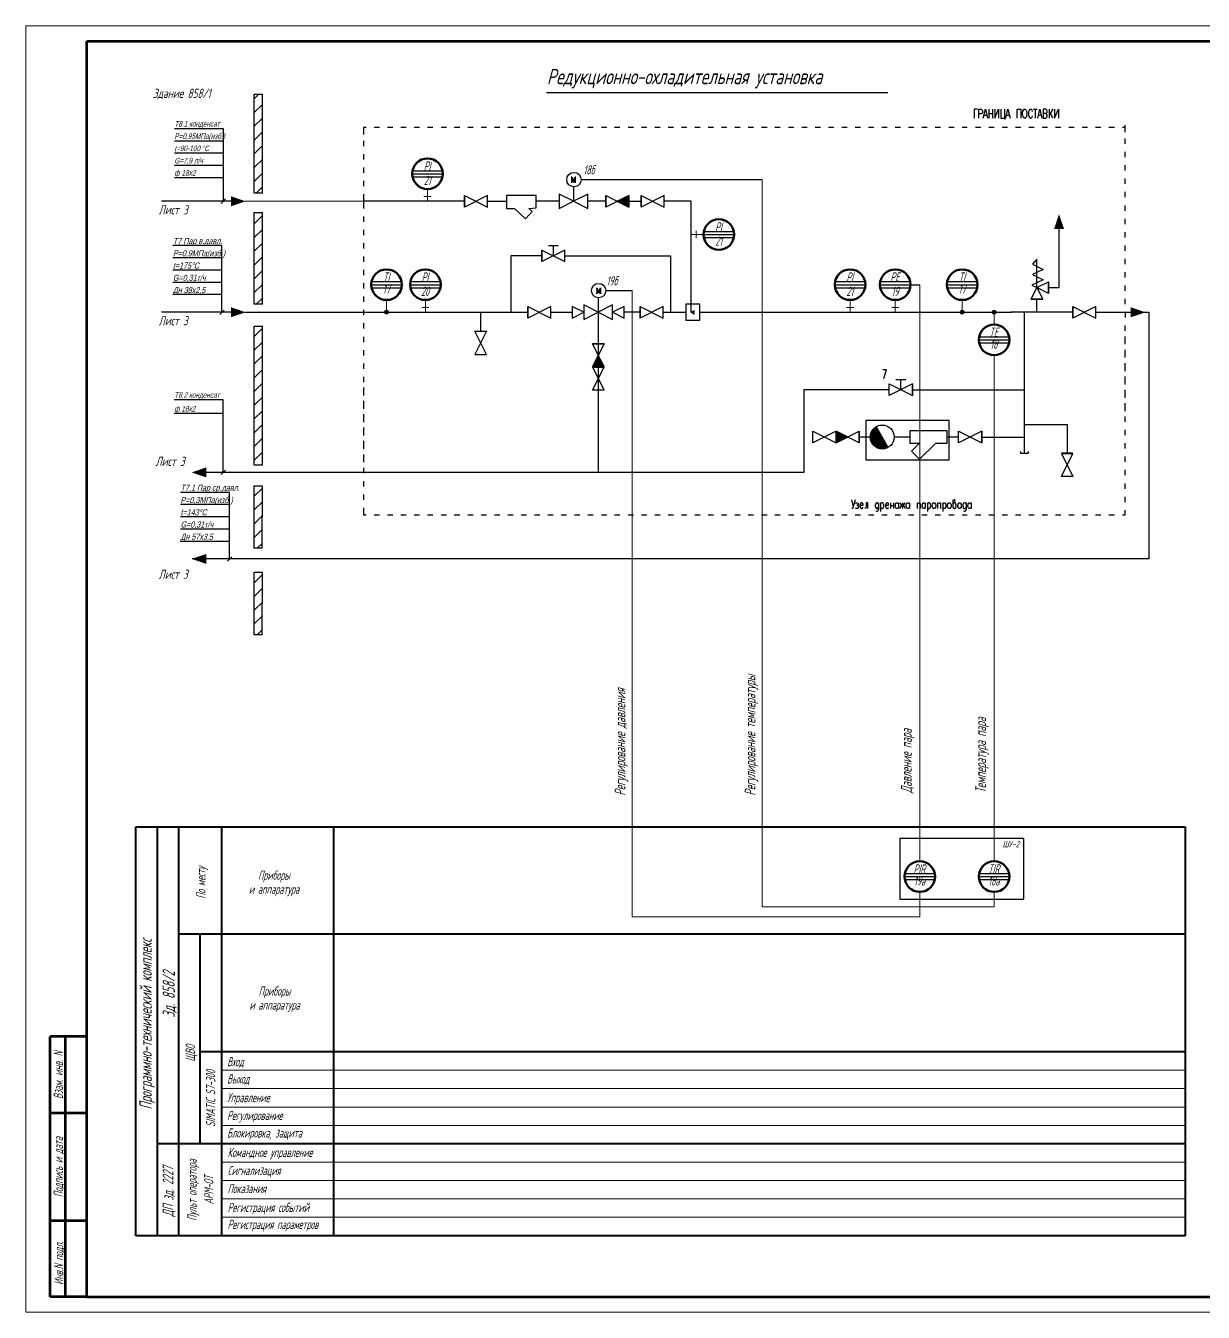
# Model space of a CAD drawing. Header units: millimetres. Extents: x -680 to 9204, y -4430 to 7779.
# Drawn here: x 4040.6 to 4425.1, y 3534.4 to 3954.4 of the extents above; entities that cross this region are included whole.
import ezdxf
from ezdxf.enums import TextEntityAlignment as Align

# ---------------------------------------------------------------- set-up
doc = ezdxf.new("R2010")
doc.units = ezdxf.units.MM
doc.layers.get('Defpoints').update_dxf_attribs({"color": 33})
for name, color, linetype, lineweight in [('Выноска', 137, 'Continuous', 20), ('Датчики', 31, 'Continuous', 50), ('Связи', 95, 'Continuous', 25), ('Текст_КИП', 2, 'Continuous', 25), ('Толст.рамка', 7, 'Continuous', 60), ('Тонк.рамка', 10, 'Continuous', 20), ('Щиты_пульты', 5, 'Continuous', 40)]:
    doc.layers.add(name, color=color, linetype=linetype, lineweight=lineweight)
for name, color, linetype in [('Надписи', 140, 'Continuous'), ('Текст.', 51, 'Continuous'), ('ТХ_Засечки', 1, 'Continuous'), ('ТХ_Текст', 30, 'Continuous')]:
    doc.layers.add(name, color=color, linetype=linetype)
doc.styles.add('CX', font='cx.shx', dxfattribs={"width": 0.7, "oblique": 15})
doc.styles.add('Simplex', font='simplex.shx', dxfattribs={"width": 0.7, "oblique": 15})

# ---------------------------------------------------------------- blocks, each defined once
blk = doc.blocks.new('A$C428F2FC1')
at = {"layer": 'Defpoints', "ltscale": 0.2}
for p, q in [((-5, -4), (5, -4)), ((-5, -5), (5, -5)), ((-5, -6), (5, -6))]:
    blk.add_line(p, q, dxfattribs=at)
at = {"layer": 'Датчики', "color": 4}
blk.add_circle((0, -5), 5, dxfattribs=at)

msp = doc.modelspace()

# ---------------------------------------------------------------- hatches: boundary and pattern name
at = {"layer": 'Связи'}
h = msp.add_hatch(color=256, dxfattribs=at)
edge = h.paths.add_edge_path()
edge.add_arc((4158.47, 3860.845), 0.606, 0, 360)
h = msp.add_hatch(color=256, dxfattribs=at)
edge = h.paths.add_edge_path()
edge.add_arc((4346.43, 3860.845), 0.606, 0, 360)
h = msp.add_hatch(color=256, dxfattribs=at)
edge = h.paths.add_edge_path()
edge.add_arc((4356.825, 3860.845), 0.606, 0, 360)
at = {"layer": 'ТХ_Текст'}
h = msp.add_hatch(dxfattribs=at)
h.set_pattern_fill('ANSI31', color=256)
h.set_pattern_definition([(45, (32515.2025, 135271.1574), (-2.24506403, 2.24506403), [])])
h.paths.add_polyline_path([(4117.918, 3899.764), (4117.916, 3917.009), (4117.925, 3932.041), (4115.246, 3932.041), (4115.247, 3917.787), (4115.245, 3899.764)])
h = msp.add_hatch(dxfattribs=at)
h.set_pattern_fill('ANSI31', color=256)
h.set_pattern_definition([(45, (32515.2025, 135234.8563), (-2.24506403, 2.24506403), [])])
h.paths.add_polyline_path([(4117.918, 3863.463), (4117.916, 3880.708), (4117.922, 3893.409), (4115.244, 3893.41), (4115.247, 3881.486), (4115.245, 3863.463)])
h = msp.add_hatch(dxfattribs=at)
h.set_pattern_fill('ANSI31', color=256)
h.set_pattern_definition([(45, (32515.2025, 135180.1088), (-2.24506403, 2.24506403), [])])
h.paths.add_polyline_path([(4117.921, 3810.958), (4117.916, 3825.96), (4117.925, 3856.341), (4115.247, 3856.342), (4115.247, 3826.739), (4115.252, 3810.959)])
h = msp.add_hatch(dxfattribs=at)
h.set_pattern_fill('ANSI31', color=256)
h.set_pattern_definition([(45, (32515.1784, 135127.9445), (-2.24506403, 2.24506403), [])])
h.paths.add_polyline_path([(4117.901, 3783.797), (4117.895, 3783.797), (4117.901, 3804.177), (4115.223, 3804.177), (4115.224, 3783.797), (4115.228, 3783.797)])
h = msp.add_hatch(dxfattribs=at)
h.set_pattern_fill('ANSI31', color=256)
h.set_pattern_definition([(45, (32515.1784, 135099.717), (-2.24506403, 2.24506403), [])])
h.paths.add_polyline_path([(4117.901, 3755.569), (4117.895, 3755.569), (4117.901, 3775.949), (4115.223, 3775.95), (4115.224, 3755.57), (4115.228, 3755.57)])

# ---------------------------------------------------------------- linework, layer by layer
for p, q in [((4221.988, 3904.139), (4281.115, 3904.139)), ((4329.562, 3869.851), (4332.557, 3869.851)), ((4230.05, 3867.915), (4238.672, 3867.915))]:
    msp.add_line(p, q)
at = {"lineweight": 25}
for p, q in [((4107.646, 3897.08), (4084.981, 3897.08)), ((4107.646, 3860.861), (4084.981, 3860.861))]:
    msp.add_line(p, q, dxfattribs=at)
for points in [[(4351.363, 3927.095), (4350.3, 3927.095), (4350.3, 3924.251)], [(4351.8, 3924.251), (4351.8, 3927.095), (4352.581, 3927.095), (4352.863, 3926.97), (4352.925, 3926.814), (4353.019, 3926.564), (4353.019, 3926.158), (4352.925, 3925.876), (4352.863, 3925.751), (4352.581, 3925.626), (4351.8, 3925.626)], [(4353.3, 3924.251), (4353.988, 3927.095), (4354.675, 3924.251)], [(4355.113, 3927.095), (4355.113, 3924.251)], [(4356.363, 3924.251), (4356.363, 3927.095)], [(4357.05, 3927.095), (4357.05, 3924.251), (4358.269, 3927.095), (4358.269, 3924.251)], [(4358.988, 3927.095), (4358.988, 3924.251), (4360.363, 3924.251), (4360.363, 3923.72)], [(4360.206, 3927.095), (4360.206, 3924.251)], [(4360.644, 3924.251), (4361.331, 3927.095), (4362.05, 3924.251)], [(4364.3, 3924.251), (4364.3, 3927.095), (4365.55, 3927.095), (4365.55, 3924.251)], [(4369.644, 3927.095), (4370.863, 3927.095)], [(4370.269, 3927.095), (4370.269, 3924.251)], [(4371.05, 3924.251), (4371.738, 3927.095), (4372.456, 3924.251)], [(4373.675, 3925.751), (4373.925, 3925.876), (4374.019, 3926.001), (4374.113, 3926.283), (4374.113, 3926.564), (4374.019, 3926.814), (4373.925, 3926.97), (4373.675, 3927.095), (4372.894, 3927.095), (4372.894, 3924.251), (4373.675, 3924.251), (4373.925, 3924.408), (4374.019, 3924.533), (4374.113, 3924.814), (4374.113, 3925.22), (4374.019, 3925.47), (4373.925, 3925.626), (4373.675, 3925.751), (4372.894, 3925.751)], [(4376.05, 3927.095), (4374.8, 3925.22)], [(4374.8, 3927.095), (4374.8, 3924.251)], [(4376.55, 3927.095), (4376.55, 3924.251), (4377.8, 3927.095), (4377.8, 3924.251)], [(4353.55, 3925.22), (4354.425, 3925.22)], [(4355.113, 3925.751), (4356.363, 3925.751)], [(4360.894, 3925.22), (4361.769, 3925.22)], [(4371.3, 3925.22), (4372.175, 3925.22)], [(4376.05, 3924.251), (4375.238, 3925.876)], [(4151.801, 3921.189), (4150.895, 3921.189), (4150.895, 3918.876)], [(4150.895, 3921.189), (4150.895, 3919.439)], [(4156.176, 3921.189), (4154.426, 3921.189)], [(4160.52, 3921.189), (4158.77, 3921.189)], [(4164.894, 3921.189), (4163.144, 3921.189)], [(4169.238, 3921.189), (4167.519, 3921.189)], [(4173.613, 3921.189), (4171.863, 3921.189)], [(4177.988, 3921.189), (4176.238, 3921.189)], [(4182.331, 3921.189), (4180.581, 3921.189)], [(4186.706, 3921.189), (4184.956, 3921.189)], [(4191.05, 3921.189), (4189.331, 3921.189)], [(4195.425, 3921.189), (4193.675, 3921.189)], [(4199.8, 3921.189), (4198.05, 3921.189)], [(4204.144, 3921.189), (4202.394, 3921.189)], [(4208.519, 3921.189), (4206.769, 3921.189)], [(4212.863, 3921.189), (4211.113, 3921.189)], [(4217.238, 3921.189), (4215.488, 3921.189)], [(4221.581, 3921.189), (4219.863, 3921.189)], [(4225.956, 3921.189), (4224.206, 3921.189)], [(4230.331, 3921.189), (4228.581, 3921.189)], [(4234.675, 3921.189), (4232.925, 3921.189)], [(4239.05, 3921.189), (4237.3, 3921.189)], [(4243.394, 3921.189), (4241.675, 3921.189)], [(4247.769, 3921.189), (4246.019, 3921.189)], [(4252.144, 3921.189), (4250.394, 3921.189)], [(4256.488, 3921.189), (4254.738, 3921.189)], [(4260.863, 3921.189), (4259.113, 3921.189)], [(4265.206, 3921.189), (4263.456, 3921.189)], [(4269.581, 3921.189), (4267.831, 3921.189)], [(4273.925, 3921.189), (4272.206, 3921.189)], [(4278.3, 3921.189), (4276.55, 3921.189)], [(4282.675, 3921.189), (4280.925, 3921.189)], [(4287.019, 3921.189), (4285.269, 3921.189)], [(4291.394, 3921.189), (4289.644, 3921.189)], [(4295.738, 3921.189), (4294.019, 3921.189)], [(4300.113, 3921.189), (4298.363, 3921.189)], [(4304.488, 3921.189), (4302.738, 3921.189)], [(4308.831, 3921.189), (4307.081, 3921.189)], [(4313.206, 3921.189), (4311.456, 3921.189)], [(4317.55, 3921.189), (4315.831, 3921.189)], [(4321.925, 3921.189), (4320.175, 3921.189)], [(4326.3, 3921.189), (4324.55, 3921.189)], [(4330.644, 3921.189), (4328.894, 3921.189)], [(4335.019, 3921.189), (4333.269, 3921.189)], [(4339.363, 3921.189), (4337.613, 3921.189)], [(4343.738, 3921.189), (4341.988, 3921.189)], [(4348.081, 3921.189), (4346.363, 3921.189)], [(4352.456, 3921.189), (4350.706, 3921.189)], [(4356.831, 3921.189), (4355.081, 3921.189)], [(4361.175, 3921.189), (4359.425, 3921.189)], [(4365.55, 3921.189), (4363.8, 3921.189)], [(4369.894, 3921.189), (4368.175, 3921.189)], [(4374.269, 3921.189), (4372.519, 3921.189)], [(4378.644, 3921.189), (4376.894, 3921.189)], [(4382.988, 3921.189), (4381.238, 3921.189)], [(4387.363, 3921.189), (4385.613, 3921.189)], [(4391.706, 3921.189), (4389.956, 3921.189)], [(4396.081, 3921.189), (4394.331, 3921.189)], [(4399.613, 3919.626), (4399.613, 3921.189), (4398.706, 3921.189)], [(4399.613, 3920.189), (4399.613, 3921.939)], [(4150.895, 3916.845), (4150.895, 3915.095)], [(4399.613, 3915.814), (4399.613, 3917.564)], [(4150.895, 3912.47), (4150.895, 3910.72)], [(4399.613, 3911.47), (4399.613, 3913.189)], [(4150.895, 3908.095), (4150.895, 3906.376)], [(4399.613, 3907.095), (4399.613, 3908.845)], [(4150.895, 3903.751), (4150.895, 3902.001)], [(4219.175, 3903.345), (4218.706, 3903.345), (4218.956, 3903.345), (4218.956, 3904.908), (4218.706, 3904.908), (4219.019, 3904.908), (4219.456, 3903.564)], [(4218.956, 3904.908), (4219.456, 3903.345), (4219.988, 3904.908), (4220.3, 3904.908), (4220.05, 3904.908), (4220.05, 3903.345), (4220.3, 3903.345), (4219.769, 3903.345), (4219.988, 3903.345), (4219.988, 3904.908)], [(4399.613, 3902.72), (4399.613, 3904.47)], [(4150.895, 3899.376), (4150.895, 3897.064)], [(4183.894, 3898.97), (4183.894, 3895.189), (4183.894, 3898.97), (4183.894, 3895.189), (4183.894, 3898.97), (4191.425, 3895.189), (4191.425, 3898.97), (4183.894, 3895.189)], [(4219.488, 3901.783), (4219.488, 3897.064), (4224.206, 3894.72), (4224.206, 3899.439), (4219.488, 3897.064)], [(4230.05, 3898.97), (4230.05, 3895.189), (4230.05, 3898.97), (4230.05, 3895.189), (4230.05, 3898.97), (4237.581, 3895.189), (4237.581, 3898.97), (4230.05, 3895.189)], [(4241.55, 3898.97), (4241.55, 3895.189), (4241.55, 3898.97), (4241.55, 3895.189), (4241.55, 3898.97), (4249.113, 3895.189), (4249.113, 3898.97), (4241.55, 3895.189)], [(4399.613, 3898.376), (4399.613, 3900.126)], [(4183.894, 3897.064), (4150.895, 3897.064), (4150.895, 3894.751)], [(4191.425, 3897.064), (4197.613, 3897.064)], [(4214.769, 3897.064), (4207.331, 3897.064)], [(4230.05, 3897.064), (4224.206, 3897.064)], [(4237.581, 3897.064), (4241.55, 3897.064)], [(4258.988, 3860.251), (4257.956, 3860.845), (4257.956, 3897.064), (4249.113, 3897.064)], [(4399.613, 3894.001), (4399.613, 3895.751)], [(4150.895, 3892.126), (4150.895, 3890.376)], [(4399.613, 3889.658), (4399.613, 3891.376)], [(4150.895, 3887.783), (4150.895, 3886.033)], [(4374.581, 3868.876), (4378.019, 3868.876), (4378.019, 3888.064)], [(4399.613, 3885.283), (4399.613, 3887.033)], [(4150.895, 3883.408), (4150.895, 3881.658)], [(4209.175, 3881.158), (4209.175, 3877.408), (4209.175, 3881.158), (4209.175, 3877.408), (4209.175, 3881.158), (4216.706, 3877.408), (4216.706, 3881.158), (4209.175, 3877.408)], [(4211.331, 3882.626), (4214.519, 3882.626)], [(4212.925, 3879.283), (4212.925, 3882.626)], [(4399.613, 3880.908), (4399.613, 3882.658)], [(4150.895, 3879.033), (4150.895, 3877.314)], [(4209.175, 3879.283), (4199.081, 3879.283), (4199.081, 3860.845)], [(4216.706, 3879.283), (4251.206, 3879.283), (4251.206, 3860.845)], [(4399.613, 3876.564), (4399.613, 3878.314)], [(4150.895, 3874.689), (4150.895, 3872.939)], [(4399.613, 3872.189), (4399.613, 3873.939)], [(4150.895, 3870.314), (4150.895, 3868.564)], [(4226.925, 3868.689), (4227.206, 3868.689), (4227.675, 3867.345)], [(4228.175, 3867.126), (4228.175, 3868.689), (4227.675, 3867.126), (4227.144, 3868.689), (4227.144, 3867.126)], [(4228.175, 3868.689), (4228.488, 3868.689)], [(4228.269, 3868.689), (4228.269, 3867.126)], [(4368.925, 3865.095), (4372.706, 3865.095), (4368.925, 3865.095), (4372.706, 3865.095), (4368.925, 3865.095), (4370.8, 3868.876), (4372.706, 3865.095)], [(4374.581, 3867.001), (4374.581, 3870.751), (4374.581, 3867.001), (4374.581, 3870.751), (4374.581, 3867.001), (4370.8, 3868.876), (4374.581, 3870.751)], [(4399.613, 3867.845), (4399.613, 3869.595)], [(4150.895, 3865.97), (4150.895, 3864.22)], [(4226.925, 3867.126), (4227.363, 3867.126)], [(4227.581, 3865.564), (4227.581, 3860.845), (4232.269, 3858.501), (4232.269, 3863.22), (4227.581, 3860.845), (4227.581, 3850.564)], [(4227.956, 3867.126), (4228.488, 3867.126)], [(4370.8, 3860.845), (4370.8, 3865.095)], [(4399.613, 3863.47), (4399.613, 3865.22)], [(4150.895, 3861.595), (4150.895, 3859.845)], [(4150.895, 3860.845), (4204.55, 3860.845)], [(4189.175, 3860.845), (4189.175, 3854.626)], [(4204.55, 3862.751), (4204.55, 3858.97), (4204.55, 3862.751), (4204.55, 3858.97), (4204.55, 3862.751), (4212.081, 3858.97), (4212.081, 3862.751), (4204.55, 3858.97)], [(4212.081, 3860.845), (4219.081, 3860.845)], [(4241.269, 3860.845), (4235.988, 3860.845)], [(4241.269, 3862.751), (4241.269, 3858.97), (4241.269, 3862.751), (4241.269, 3858.97), (4241.269, 3862.751), (4248.8, 3858.97), (4248.8, 3862.751), (4241.269, 3858.97)], [(4248.8, 3860.845), (4256.206, 3860.845)], [(4258.988, 3860.845), (4257.956, 3860.845), (4258.988, 3861.47)], [(4382.519, 3860.845), (4362.3, 3860.845)], [(4382.519, 3862.751), (4382.519, 3858.97), (4382.519, 3862.751), (4382.519, 3858.97), (4382.519, 3862.751), (4390.05, 3858.97), (4390.05, 3862.751), (4382.519, 3858.97)], [(4390.05, 3860.845), (4399.613, 3860.845), (4399.613, 3859.126)], [(4150.895, 3857.251), (4150.895, 3855.501)], [(4399.613, 3854.751), (4399.613, 3856.501)], [(4150.895, 3852.876), (4150.895, 3851.126)], [(4399.613, 3851.236), (4399.613, 3852.986)], [(4399.613, 3850.376), (4399.613, 3852.126)], [(4150.895, 3848.501), (4150.895, 3846.783)], [(4229.456, 3850.564), (4225.675, 3850.564), (4229.456, 3850.564), (4225.675, 3850.564), (4229.456, 3850.564), (4225.675, 3843.001), (4229.456, 3843.001), (4225.675, 3850.564)], [(4399.613, 3846.861), (4399.613, 3848.611)], [(4399.613, 3846.033), (4399.613, 3847.783)], [(4150.895, 3844.158), (4150.895, 3842.408)], [(4399.613, 3842.517), (4399.613, 3844.267)], [(4399.613, 3841.658), (4399.613, 3843.408)], [(4150.895, 3839.783), (4150.895, 3838.033)], [(4225.675, 3842.97), (4229.456, 3842.97), (4225.675, 3842.97), (4229.456, 3842.97), (4225.675, 3842.97), (4229.456, 3835.439), (4225.675, 3835.439), (4229.456, 3842.97)], [(4320.8, 3839.188), (4321.675, 3842.001), (4320.456, 3842.001)], [(4324.769, 3838.938), (4327.956, 3838.938)], [(4326.363, 3835.563), (4326.363, 3838.938)], [(4399.613, 3838.142), (4399.613, 3839.892)], [(4399.613, 3837.314), (4399.613, 3839.033)], [(4150.895, 3836.267), (4150.895, 3834.517)], [(4150.895, 3835.439), (4150.895, 3833.689)], [(4330.144, 3837.47), (4330.144, 3833.688), (4330.144, 3837.47), (4330.144, 3833.688), (4330.144, 3837.47), (4322.613, 3833.688), (4322.613, 3837.47), (4330.144, 3833.688)], [(4399.613, 3833.798), (4399.613, 3835.517)], [(4399.613, 3832.939), (4399.613, 3834.689)], [(4150.895, 3831.923), (4150.895, 3830.173)], [(4150.895, 3831.064), (4150.895, 3829.314)], [(4399.613, 3829.423), (4399.613, 3831.173)], [(4150.895, 3827.548), (4150.895, 3825.798)], [(4150.895, 3826.689), (4150.895, 3824.97)], [(4399.613, 3828.564), (4399.613, 3830.314)], [(4399.613, 3825.048), (4399.613, 3826.798)], [(4150.895, 3823.173), (4150.895, 3821.454)], [(4150.895, 3822.345), (4150.895, 3820.595)], [(4305.206, 3822.001), (4305.206, 3818.22), (4305.206, 3822.001), (4305.206, 3818.22), (4305.206, 3822.001), (4297.675, 3818.22), (4297.675, 3822.001), (4305.206, 3818.22)], [(4312.769, 3818.22), (4312.769, 3822.001), (4312.769, 3818.22), (4312.769, 3822.001), (4312.769, 3818.22), (4305.238, 3822.001), (4305.238, 3818.22), (4312.769, 3822.001)], [(4322.238, 3816.688), (4318.331, 3823.501)], [(4341.425, 3822.001), (4341.425, 3818.22)], [(4352.8, 3822.001), (4352.8, 3818.22), (4352.8, 3822.001), (4352.8, 3818.22), (4352.8, 3822.001), (4345.238, 3818.22), (4345.238, 3822.001), (4352.8, 3818.22)], [(4366.769, 3824.157), (4380.706, 3824.157), (4380.706, 3814.782)], [(4399.613, 3820.704), (4399.613, 3822.454)], [(4150.895, 3818.829), (4150.895, 3817.079)], [(4150.895, 3817.97), (4150.895, 3816.22)], [(4316.363, 3820.095), (4312.769, 3820.095)], [(4329.425, 3820.095), (4324.206, 3820.095)], [(4345.238, 3820.095), (4341.425, 3820.095)], [(4352.8, 3820.095), (4366.769, 3820.095)], [(4399.613, 3816.329), (4399.613, 3818.079)], [(4150.895, 3814.454), (4150.895, 3812.704)], [(4150.895, 3813.626), (4150.895, 3811.876)], [(4367.956, 3815.376), (4367.956, 3814.751), (4365.581, 3814.751), (4365.581, 3815.376)], [(4378.831, 3814.782), (4382.581, 3814.782), (4378.831, 3814.782), (4382.581, 3814.782), (4378.831, 3814.782), (4382.581, 3807.22), (4378.831, 3807.22), (4382.581, 3814.782)], [(4399.613, 3811.986), (4399.613, 3813.704)], [(4150.895, 3810.111), (4150.895, 3808.361)], [(4150.895, 3805.736), (4150.895, 3803.986)], [(4399.613, 3807.611), (4399.613, 3809.361)], [(4150.895, 3801.361), (4150.895, 3799.642)], [(4399.613, 3803.236), (4399.613, 3804.986)], [(4150.895, 3797.017), (4150.895, 3794.704), (4151.801, 3794.704)], [(4310.238, 3799.595), (4310.831, 3797.313)], [(4311.456, 3799.595), (4310.831, 3797.313), (4310.738, 3797.032), (4310.675, 3796.907), (4310.488, 3796.782), (4310.394, 3796.782)], [(4311.613, 3798.532), (4311.894, 3798.657), (4312.144, 3798.657), (4312.425, 3798.532), (4312.488, 3798.251), (4312.425, 3798.001), (4312.238, 3797.845), (4311.988, 3797.845)], [(4312.238, 3797.845), (4312.425, 3797.72), (4312.488, 3797.595), (4312.581, 3797.313), (4312.488, 3797.032), (4312.425, 3796.907), (4312.238, 3796.782), (4311.894, 3796.782), (4311.613, 3796.907)], [(4313.019, 3797.845), (4314.081, 3797.845), (4314.081, 3798.126), (4313.988, 3798.376), (4313.894, 3798.532), (4313.738, 3798.657), (4313.456, 3798.657), (4313.3, 3798.532), (4313.113, 3798.251), (4313.019, 3797.845), (4313.019, 3797.595), (4313.113, 3797.188), (4313.3, 3796.907), (4313.456, 3796.782), (4313.738, 3796.782), (4313.894, 3796.907), (4314.081, 3797.188)], [(4315.55, 3796.782), (4315.55, 3798.657), (4315.05, 3798.657), (4315.05, 3797.313), (4314.956, 3796.907), (4314.769, 3796.782), (4314.613, 3796.782)], [(4319.05, 3798.251), (4318.956, 3798.376), (4318.894, 3798.532), (4318.706, 3798.657), (4318.456, 3798.657), (4318.269, 3798.532), (4318.081, 3798.251), (4318.019, 3797.845), (4318.019, 3797.595), (4318.081, 3797.188), (4318.269, 3796.907), (4318.456, 3796.782), (4318.706, 3796.782), (4318.894, 3796.907), (4319.05, 3797.188)], [(4319.05, 3798.657), (4319.05, 3796.501), (4318.956, 3796.095), (4318.894, 3795.97), (4318.706, 3795.845), (4318.456, 3795.845), (4318.269, 3795.97)], [(4319.769, 3798.657), (4319.769, 3795.845)], [(4321.331, 3797.845), (4322.394, 3797.845), (4322.394, 3798.126), (4322.3, 3798.376), (4322.206, 3798.532), (4322.019, 3798.657), (4321.769, 3798.657), (4321.581, 3798.532), (4321.425, 3798.251), (4321.331, 3797.845), (4321.331, 3797.595), (4321.425, 3797.188), (4321.581, 3796.907), (4321.769, 3796.782), (4322.019, 3796.782), (4322.206, 3796.907), (4322.394, 3797.188)], [(4322.988, 3798.657), (4322.988, 3796.782)], [(4322.988, 3797.72), (4323.956, 3797.72)], [(4323.956, 3798.657), (4323.956, 3796.782)], [(4325.613, 3797.188), (4325.456, 3796.907), (4325.269, 3796.782), (4325.019, 3796.782), (4324.831, 3796.907), (4324.738, 3797.032), (4324.644, 3797.188), (4324.581, 3797.595), (4324.581, 3797.845), (4324.644, 3798.251), (4324.831, 3798.532), (4325.019, 3798.657), (4325.269, 3798.657), (4325.456, 3798.532), (4325.613, 3798.251)], [(4325.613, 3798.657), (4325.613, 3796.782)], [(4326.05, 3796.782), (4326.675, 3797.845)], [(4327.706, 3798.657), (4326.925, 3797.438), (4326.144, 3798.657)], [(4326.925, 3798.657), (4326.925, 3796.782)], [(4327.206, 3797.845), (4327.8, 3796.782)], [(4329.206, 3797.188), (4329.019, 3796.907), (4328.863, 3796.782), (4328.581, 3796.782), (4328.425, 3796.907), (4328.331, 3797.032), (4328.238, 3797.188), (4328.144, 3797.595), (4328.144, 3797.845), (4328.238, 3798.251), (4328.425, 3798.532), (4328.581, 3798.657), (4328.863, 3798.657), (4329.019, 3798.532), (4329.206, 3798.251)], [(4329.206, 3798.657), (4329.206, 3796.782)], [(4331.738, 3798.657), (4331.738, 3796.782)], [(4331.738, 3798.126), (4332.019, 3798.532), (4332.175, 3798.657), (4332.456, 3798.657), (4332.613, 3798.532), (4332.706, 3798.251), (4332.706, 3796.782)], [(4334.363, 3797.188), (4334.206, 3796.907), (4334.019, 3796.782), (4333.769, 3796.782), (4333.581, 3796.907), (4333.488, 3797.032), (4333.394, 3797.188), (4333.331, 3797.595), (4333.331, 3797.845), (4333.394, 3798.251), (4333.581, 3798.532), (4333.769, 3798.657), (4334.019, 3798.657), (4334.206, 3798.532), (4334.363, 3798.251)], [(4334.363, 3798.657), (4334.363, 3796.782)], [(4335.081, 3798.657), (4335.081, 3795.845)], [(4338.394, 3798.657), (4338.394, 3796.782)], [(4338.394, 3798.126), (4338.644, 3798.532), (4338.831, 3798.657), (4339.081, 3798.657), (4339.269, 3798.532), (4339.363, 3798.251), (4339.363, 3796.782)], [(4340.05, 3798.657), (4340.05, 3795.845)], [(4340.05, 3798.251), (4340.238, 3798.532), (4340.394, 3798.657), (4340.675, 3798.657), (4340.831, 3798.532), (4341.019, 3798.251), (4341.113, 3797.845), (4341.113, 3797.595), (4341.019, 3797.188), (4340.831, 3796.907), (4340.675, 3796.782), (4340.394, 3796.782), (4340.238, 3796.907), (4340.05, 3797.188)], [(4343.394, 3798.251), (4343.55, 3798.532), (4343.738, 3798.657), (4343.988, 3798.938), (4344.081, 3799.188), (4343.988, 3799.47), (4343.894, 3799.595), (4343.644, 3799.595), (4343.456, 3799.47), (4343.394, 3799.345), (4343.394, 3797.313), (4343.456, 3797.032), (4343.55, 3796.907), (4343.738, 3796.782), (4343.988, 3796.782), (4344.175, 3796.907), (4344.331, 3797.188), (4344.425, 3797.595), (4344.425, 3797.845), (4344.331, 3798.251), (4344.175, 3798.532), (4343.988, 3798.657), (4343.738, 3798.657)], [(4347.675, 3798.657), (4347.675, 3796.501), (4347.581, 3796.095), (4347.488, 3795.97), (4347.331, 3795.845), (4347.05, 3795.845), (4346.894, 3795.97)], [(4349.331, 3797.188), (4349.144, 3796.907), (4348.988, 3796.782), (4348.706, 3796.782), (4348.55, 3796.907), (4348.456, 3797.032), (4348.363, 3797.188), (4348.269, 3797.595), (4348.269, 3797.845), (4348.363, 3798.251), (4348.55, 3798.532), (4348.706, 3798.657), (4348.988, 3798.657), (4349.144, 3798.532), (4349.331, 3798.251)], [(4349.331, 3798.657), (4349.331, 3796.782)], [(4399.613, 3798.892), (4399.613, 3800.642)], [(4154.426, 3794.704), (4156.176, 3794.704)], [(4158.77, 3794.704), (4160.52, 3794.704)], [(4163.144, 3794.704), (4164.894, 3794.704)], [(4167.519, 3794.704), (4169.238, 3794.704)], [(4171.863, 3794.704), (4173.613, 3794.704)], [(4176.238, 3794.704), (4177.988, 3794.704)], [(4180.581, 3794.704), (4182.331, 3794.704)], [(4184.956, 3794.704), (4186.706, 3794.704)], [(4189.331, 3794.704), (4191.05, 3794.704)], [(4193.675, 3794.704), (4195.425, 3794.704)], [(4198.05, 3794.704), (4199.8, 3794.704)], [(4202.394, 3794.704), (4204.144, 3794.704)], [(4206.769, 3794.704), (4208.519, 3794.704)], [(4211.113, 3794.704), (4212.863, 3794.704)], [(4215.488, 3794.704), (4217.238, 3794.704)], [(4219.863, 3794.704), (4221.581, 3794.704)], [(4224.206, 3794.704), (4225.956, 3794.704)], [(4228.581, 3794.704), (4230.331, 3794.704)], [(4232.925, 3794.704), (4234.675, 3794.704)], [(4237.3, 3794.704), (4239.05, 3794.704)], [(4241.675, 3794.704), (4243.394, 3794.704)], [(4246.019, 3794.704), (4247.769, 3794.704)], [(4250.394, 3794.704), (4252.144, 3794.704)], [(4254.738, 3794.704), (4256.488, 3794.704)], [(4259.113, 3794.704), (4260.863, 3794.704)], [(4263.456, 3794.704), (4265.206, 3794.704)], [(4267.831, 3794.704), (4269.581, 3794.704)], [(4272.206, 3794.704), (4273.925, 3794.704)], [(4276.55, 3794.704), (4278.3, 3794.704)], [(4280.925, 3794.704), (4282.675, 3794.704)], [(4285.269, 3794.704), (4287.019, 3794.704)], [(4289.644, 3794.704), (4291.394, 3794.704)], [(4294.019, 3794.704), (4295.738, 3794.704)], [(4298.363, 3794.704), (4300.113, 3794.704)], [(4302.738, 3794.704), (4304.488, 3794.704)], [(4307.081, 3794.704), (4308.831, 3794.704)], [(4311.456, 3794.704), (4313.206, 3794.704)], [(4315.831, 3794.704), (4317.55, 3794.704)], [(4320.175, 3794.704), (4321.925, 3794.704)], [(4324.55, 3794.704), (4326.3, 3794.704)], [(4328.894, 3794.704), (4330.644, 3794.704)], [(4333.269, 3794.704), (4335.019, 3794.704)], [(4337.613, 3794.704), (4339.363, 3794.704)], [(4341.988, 3794.704), (4343.738, 3794.704)], [(4346.363, 3794.704), (4348.081, 3794.704)], [(4350.706, 3794.704), (4352.456, 3794.704)], [(4355.081, 3794.704), (4356.831, 3794.704)], [(4359.425, 3794.704), (4361.175, 3794.704)], [(4363.8, 3794.704), (4365.55, 3794.704)], [(4368.175, 3794.704), (4369.894, 3794.704)], [(4372.519, 3794.704), (4374.269, 3794.704)], [(4376.894, 3794.704), (4378.644, 3794.704)], [(4381.238, 3794.704), (4382.988, 3794.704)], [(4385.613, 3794.704), (4387.363, 3794.704)], [(4389.956, 3794.704), (4391.706, 3794.704)], [(4394.331, 3794.704), (4396.081, 3794.704)], [(4398.706, 3794.704), (4399.613, 3794.704), (4399.613, 3796.267)]]:
    msp.add_lwpolyline(points, dxfattribs=at)
for points in [[(4197.613, 3898.97), (4197.613, 3894.751), (4200.206, 3894.751), (4203.863, 3891.345), (4206.05, 3893.689), (4204.925, 3894.751), (4207.331, 3894.939), (4207.331, 3898.97)], [(4214.769, 3899.439), (4214.769, 3894.72), (4219.488, 3897.064)], [(4233.8, 3897.064), (4237.581, 3898.97), (4237.581, 3895.189)], [(4372.8, 3871.439), (4369.113, 3869.72), (4370.8, 3868.876), (4370.8, 3878.22), (4369.394, 3876.533), (4372.8, 3874.814), (4369.394, 3873.126)], [(4219.081, 3862.751), (4219.081, 3858.97), (4222.863, 3860.845)], [(4222.863, 3863.22), (4222.863, 3858.501), (4227.581, 3860.845)], [(4235.988, 3858.97), (4235.988, 3862.751), (4232.238, 3860.845)], [(4260.769, 3858.22), (4260.769, 3863.501), (4256.206, 3863.501), (4256.206, 3858.22)], [(4191.05, 3854.626), (4187.3, 3847.064), (4191.05, 3847.064), (4187.3, 3854.626)], [(4227.581, 3846.783), (4229.456, 3843.001), (4225.675, 3843.001)], [(4229.456, 3843.001), (4225.675, 3843.001), (4229.456, 3843.001), (4225.675, 3843.001)], [(4309.019, 3820.095), (4305.238, 3818.22), (4305.238, 3822.001)], [(4305.238, 3818.22), (4305.238, 3822.001), (4305.238, 3818.22), (4305.238, 3822.001)], [(4342.113, 3812.72), (4342.113, 3825.532), (4314.988, 3825.532), (4314.988, 3812.72)], [(4341.425, 3818.032), (4337.644, 3818.032), (4332.488, 3812.907), (4329.863, 3815.532), (4332.363, 3818.032), (4329.425, 3818.032), (4329.425, 3822.282), (4341.425, 3822.282)], [(4382.581, 3814.813), (4378.831, 3814.813), (4382.581, 3814.813), (4378.831, 3814.813), (4382.581, 3814.813), (4378.831, 3814.813)], [(4337.081, 3798.657), (4337.331, 3798.657), (4337.519, 3798.532), (4337.706, 3798.251), (4337.769, 3797.845), (4337.769, 3797.595), (4337.706, 3797.188), (4337.519, 3796.907), (4337.331, 3796.782), (4337.081, 3796.782), (4336.894, 3796.907), (4336.738, 3797.188), (4336.644, 3797.595), (4336.644, 3797.845), (4336.738, 3798.251), (4336.894, 3798.532)], [(4345.394, 3798.657), (4345.644, 3798.657), (4345.831, 3798.532), (4346.019, 3798.251), (4346.081, 3797.845), (4346.081, 3797.595), (4346.019, 3797.188), (4345.831, 3796.907), (4345.644, 3796.782), (4345.394, 3796.782), (4345.206, 3796.907), (4345.05, 3797.188), (4344.956, 3797.595), (4344.956, 3797.845), (4345.05, 3798.251), (4345.206, 3798.532)], [(4366.576, 3669.276), (4366.576, 3689.026), (4326.043, 3689.026), (4326.043, 3669.276)]]:
    msp.add_lwpolyline(points, close=True, dxfattribs=at)
for centre, radius in [((4219.629, 3904.139), 2.358), ((4227.702, 3867.915), 2.348), ((4320.284, 3820.116), 3.923)]:
    msp.add_circle(centre, radius, dxfattribs=at)
for centre, major_axis, ratio, start_param, end_param in [((4366.842, 3925.671), (-0.009, 1.462), 0.4892634, 0.2231563, 6.5063416), ((4368.777, 3925.673), (0, -1.461), 0.4884846, 2.097427, 7.3273516), ((4320.24, 3797.716), (-0.004, 0.965), 0.5857175, 2.1475911, 7.2642764), ((4335.553, 3797.716), (-0.004, 0.965), 0.5857175, 2.1475911, 7.2642764), ((4342.204, 3797.72), (0, -0.96), 0.588449, 3.3607645, 9.6439498), ((4347.191, 3797.72), (0, 0.966), 0.6000546, 5.2944539, 10.4135088)]:
    msp.add_ellipse(centre, major_axis=major_axis, ratio=ratio, start_param=start_param, end_param=end_param, dxfattribs=at)
at = {"color": 5, "lineweight": 25, "transparency": 33554559}
for points in [[(4107.646, 3898.72), (4107.646, 3895.439), (4112.24, 3897.126)], [(4237.581, 3898.97), (4233.8, 3897.064), (4237.581, 3897.064)], [(4107.646, 3895.439), (4112.24, 3897.126), (4112.24, 3897.001)], [(4233.8, 3897.064), (4237.581, 3897.064), (4237.581, 3895.189)], [(4227.581, 3846.783), (4225.675, 3843.001), (4229.456, 3843.001)], [(4305.238, 3822.001), (4305.238, 3820.095), (4309.019, 3820.095)], [(4316.863, 3822.063), (4316.581, 3821.438), (4319.488, 3821.438)], [(4317.269, 3822.626), (4316.863, 3822.063), (4319.144, 3822.063)], [(4316.863, 3822.063), (4319.144, 3822.063), (4319.488, 3821.438)], [(4317.769, 3823.126), (4317.269, 3822.626), (4318.831, 3822.626)], [(4317.269, 3822.626), (4318.831, 3822.626), (4319.144, 3822.063)], [(4318.331, 3823.501), (4317.769, 3823.126), (4318.55, 3823.126)], [(4317.769, 3823.126), (4318.55, 3823.126), (4318.831, 3822.626)], [(4305.238, 3820.095), (4309.019, 3820.095), (4305.238, 3818.22)], [(4316.394, 3820.782), (4316.363, 3820.095), (4320.269, 3820.095)], [(4316.363, 3820.095), (4316.394, 3819.407), (4320.675, 3819.407)], [(4316.363, 3820.095), (4320.269, 3820.095), (4320.675, 3819.407)], [(4316.581, 3821.438), (4316.394, 3820.782), (4319.894, 3820.782)], [(4316.394, 3820.782), (4319.894, 3820.782), (4320.269, 3820.095)], [(4316.394, 3819.407), (4316.581, 3818.751), (4321.05, 3818.751)], [(4316.394, 3819.407), (4320.675, 3819.407), (4321.05, 3818.751)], [(4316.581, 3821.438), (4319.488, 3821.438), (4319.894, 3820.782)], [(4316.581, 3818.751), (4316.863, 3818.157), (4321.394, 3818.157)], [(4316.581, 3818.751), (4321.05, 3818.751), (4321.394, 3818.157)], [(4316.863, 3818.157), (4317.269, 3817.595), (4321.706, 3817.595)], [(4316.863, 3818.157), (4321.394, 3818.157), (4321.706, 3817.595)], [(4317.269, 3817.595), (4317.738, 3817.095), (4321.988, 3817.095)], [(4317.269, 3817.595), (4321.706, 3817.595), (4321.988, 3817.095)], [(4317.738, 3817.095), (4318.3, 3816.72), (4322.206, 3816.72)], [(4317.738, 3817.095), (4321.988, 3817.095), (4322.206, 3816.72)], [(4318.3, 3816.72), (4318.331, 3816.688), (4322.238, 3816.688)], [(4318.3, 3816.72), (4322.206, 3816.72), (4322.238, 3816.688)], [(4318.331, 3816.688), (4318.925, 3816.407), (4321.613, 3816.407)], [(4318.331, 3816.688), (4322.238, 3816.688), (4321.613, 3816.407)], [(4318.956, 3816.407), (4319.581, 3816.251), (4320.956, 3816.251)], [(4318.956, 3816.407), (4321.613, 3816.407), (4320.956, 3816.251)], [(4319.581, 3816.251), (4319.613, 3816.22), (4320.956, 3816.22)], [(4319.581, 3816.251), (4320.956, 3816.251), (4320.956, 3816.22)], [(4319.613, 3816.22), (4320.956, 3816.22), (4320.269, 3816.188)]]:
    msp.add_solid(points, dxfattribs=at)
at = {"lineweight": 25, "transparency": 33554559}
for points in [[(4376.394, 3888.064), (4379.644, 3888.064), (4377.956, 3892.658)], [(4379.644, 3888.064), (4377.956, 3892.658), (4378.081, 3892.658)], [(4099.625, 3810.204), (4099.625, 3806.923), (4095.031, 3808.642)], [(4099.625, 3806.923), (4095.031, 3808.642), (4095.031, 3808.486)], [(4099.625, 3781.968), (4099.625, 3778.687), (4095.031, 3780.406)], [(4099.625, 3778.687), (4095.031, 3780.406), (4095.031, 3780.25)]]:
    msp.add_solid(points, dxfattribs=at)
at = {"color": 1, "lineweight": 25, "transparency": 33554559}
for points in [[(4107.646, 3862.501), (4107.646, 3859.22), (4112.24, 3860.908)], [(4107.646, 3859.22), (4112.24, 3860.908), (4112.24, 3860.783)], [(4401.447, 3862.486), (4401.447, 3859.205), (4406.041, 3860.892)], [(4401.447, 3859.205), (4406.041, 3860.892), (4406.041, 3860.767)]]:
    msp.add_solid(points, dxfattribs=at)
at = {"layer": 'Выноска'}
for p, q in [((4281.115, 3904.139), (4281.115, 3666.731)), ((4170.657, 3898.606), (4173.017, 3898.606)), ((4171.836, 3901.07), (4171.837, 3897.064)), ((4261.963, 3886.219), (4257.956, 3886.219)), ((4259.498, 3887.399), (4259.498, 3885.039)), ((4332.557, 3869.851), (4332.557, 3681.625)), ((4158.469, 3864.851), (4158.47, 3860.845)), ((4171.124, 3864.851), (4171.125, 3860.845)), ((4238.672, 3867.915), (4238.672, 3663.515)), ((4309.805, 3864.851), (4309.805, 3860.845)), ((4324.562, 3864.851), (4324.563, 3860.845)), ((4346.429, 3864.851), (4346.43, 3860.845)), ((4169.945, 3862.387), (4172.304, 3862.387)), ((4308.625, 3862.387), (4310.985, 3862.387)), ((4323.383, 3862.387), (4325.742, 3862.387)), ((4356.825, 3856.839), (4356.825, 3860.845)), ((4356.825, 3846.839), (4356.825, 3681.625)), ((4281.115, 3692.807), (4281.115, 3666.731)), ((4332.557, 3671.625), (4332.557, 3663.515)), ((4356.825, 3666.731), (4356.825, 3671.625)), ((4281.115, 3666.731), (4356.825, 3666.731)), ((4332.557, 3663.515), (4238.672, 3663.515)), ((4104.636, 3613.391), (4419.177, 3613.391)), ((4104.636, 3607.391), (4419.177, 3607.391)), ((4104.636, 3601.391), (4419.177, 3601.391)), ((4104.636, 3595.391), (4419.177, 3595.391)), ((4104.636, 3583.391), (4419.177, 3583.391)), ((4104.636, 3577.391), (4419.177, 3577.391)), ((4104.636, 3571.391), (4419.177, 3571.391)), ((4104.636, 3565.391), (4419.177, 3565.391))]:
    msp.add_line(p, q, dxfattribs=at)
at = {"layer": 'Надписи'}
for p, q in [((4105.189, 3920.75), (4089.189, 3920.75)), ((4105.189, 3897.126), (4105.189, 3920.75)), ((4105.189, 3916.75), (4089.189, 3916.75)), ((4105.189, 3912.75), (4089.189, 3912.75)), ((4105.189, 3908.75), (4089.189, 3908.75)), ((4105.189, 3904.75), (4089.189, 3904.75)), ((4104.456, 3896.404), (4105.922, 3897.849)), ((4104.708, 3882.594), (4088.708, 3882.594)), ((4104.708, 3860.861), (4104.708, 3882.594)), ((4104.708, 3878.594), (4088.708, 3878.594)), ((4104.708, 3874.594), (4088.708, 3874.594)), ((4104.708, 3870.594), (4088.708, 3870.594)), ((4104.708, 3866.594), (4088.708, 3866.594)), ((4103.975, 3860.138), (4105.441, 3861.583)), ((4105.154, 3832.232), (4089.154, 3832.232)), ((4105.154, 3808.608), (4105.154, 3832.232)), ((4105.154, 3827.75), (4089.154, 3827.75)), ((4104.421, 3807.886), (4105.887, 3809.331)), ((4107.202, 3802.058), (4091.202, 3802.058)), ((4107.202, 3780.325), (4107.202, 3802.058)), ((4107.202, 3798.058), (4091.202, 3798.058)), ((4107.202, 3794.058), (4091.202, 3794.058)), ((4107.202, 3790.058), (4091.202, 3790.058)), ((4107.202, 3786.058), (4091.202, 3786.058)), ((4106.469, 3779.602), (4107.935, 3781.047))]:
    msp.add_line(p, q, dxfattribs=at)
at = {"layer": 'Связи'}
for centre in [(4158.47, 3860.845), (4346.43, 3860.845), (4356.825, 3860.845)]:
    msp.add_circle(centre, 0.606, dxfattribs=at)
at = {"layer": 'Толст.рамка'}
for p, q in [((4060.642, 3539.386), (4060.642, 3949.386)), ((4060.642, 3949.386), (4629.642, 3949.386)), ((4060.642, 3539.386), (4629.642, 3539.386))]:
    msp.add_line(p, q, dxfattribs=at)
at = {"layer": 'Толст.рамка', "lineweight": 60}
for p, q in [((4048.642, 3539.386), (4048.642, 3624.386)), ((4060.642, 3624.386), (4048.642, 3624.386)), ((4053.642, 3539.386), (4053.642, 3624.386)), ((4060.642, 3599.386), (4048.642, 3599.386)), ((4048.642, 3564.386), (4060.642, 3564.386)), ((4060.642, 3539.386), (4048.642, 3539.386))]:
    msp.add_line(p, q, dxfattribs=at)
at = {"layer": 'Тонк.рамка'}
for p, q in [((4040.642, 3534.386), (4040.642, 3954.386)), ((4040.642, 3954.386), (4634.642, 3954.386)), ((4634.642, 3534.386), (4040.642, 3534.386))]:
    msp.add_line(p, q, dxfattribs=at)
at = {"layer": 'ТХ_Засечки'}
for p, q in [((4210.717, 3932.614), (4322.096, 3932.614)), ((4150.895, 3897.064), (4112.24, 3897.001)), ((4150.895, 3860.72), (4112.24, 3860.72)), ((4399.613, 3860.845), (4407.353, 3860.845)), ((4407.353, 3860.845), (4407.353, 3780.326)), ((4150.895, 3808.548), (4099.625, 3808.564)), ((4294.644, 3808.548), (4227.581, 3808.548)), ((4407.353, 3780.326), (4095.031, 3780.326))]:
    msp.add_line(p, q, dxfattribs=at)
for points in [[(4227.581, 3862.454), (4227.581, 3853.704), (4227.581, 3808.548), (4150.895, 3808.548)], [(4260.769, 3860.845), (4362.675, 3860.845)], [(4366.769, 3814.751), (4366.769, 3860.845)], [(4297.675, 3835.563), (4294.644, 3835.563), (4294.644, 3808.548)], [(4322.613, 3835.563), (4294.644, 3835.563), (4294.644, 3820.095)], [(4330.144, 3835.563), (4366.769, 3835.563)]]:
    msp.add_lwpolyline(points, dxfattribs=at)
at = {"layer": 'ТХ_Текст'}
for p, q in [((4115.245, 3899.764), (4115.246, 3932.041)), ((4115.246, 3932.041), (4117.925, 3932.041)), ((4117.918, 3899.764), (4117.925, 3932.041)), ((4117.918, 3899.764), (4115.245, 3899.764)), ((4115.245, 3863.463), (4115.247, 3893.41)), ((4115.247, 3893.41), (4117.919, 3893.409)), ((4117.918, 3863.463), (4117.925, 3893.409)), ((4117.918, 3863.463), (4115.245, 3863.463)), ((4115.246, 3810.959), (4115.247, 3856.342)), ((4115.247, 3856.342), (4117.919, 3856.341)), ((4117.918, 3810.958), (4117.925, 3856.341)), ((4117.918, 3810.958), (4115.245, 3810.959)), ((4115.221, 3783.797), (4115.223, 3804.177)), ((4115.223, 3804.177), (4117.895, 3804.177)), ((4117.894, 3783.797), (4117.901, 3804.177)), ((4117.894, 3783.797), (4115.221, 3783.797)), ((4115.221, 3755.57), (4115.223, 3775.95)), ((4115.223, 3775.95), (4117.895, 3775.949)), ((4117.894, 3755.57), (4117.901, 3775.949)), ((4117.894, 3755.569), (4115.221, 3755.57))]:
    msp.add_line(p, q, dxfattribs=at)
at = {"layer": 'Щиты_пульты', "color": 5}
for p, q in [((4076.634, 3559.39), (4076.635, 3692.807)), ((4076.635, 3692.807), (4419.177, 3692.807)), ((4083.634, 3559.39), (4083.635, 3692.807)), ((4090.634, 3559.39), (4090.635, 3692.807)), ((4104.636, 3559.39), (4104.637, 3692.807)), ((4141.115, 3692.807), (4141.115, 3559.39)), ((4419.177, 3657.807), (4090.635, 3657.807)), ((4097.632, 3589.39), (4097.632, 3657.806)), ((4419.177, 3619.391), (4097.632, 3619.391)), ((4419.177, 3589.391), (4083.634, 3589.391)), ((4419.177, 3559.39), (4076.634, 3559.39))]:
    msp.add_line(p, q, dxfattribs=at)
at = {"layer": 'Щиты_пульты', "color": 5, "ltscale": 0.6}
msp.add_line((4419.177, 3692.807), (4419.177, 3559.388), dxfattribs=at)

# ---------------------------------------------------------------- block references
for p in [(4171.836, 3911.07), (4266.963, 3891.219), (4158.469, 3874.851), (4171.124, 3874.851), (4309.805, 3874.851), (4324.562, 3874.851), (4346.429, 3874.851), (4356.825, 3856.839), (4332.557, 3681.625), (4356.825, 3681.625)]:
    msp.add_blockref('A$C428F2FC1', p)

# ---------------------------------------------------------------- texts
at = {"color": 7, "ltscale": 100, "style": 'Simplex', "oblique": 15, "width": 0.7}
msp.add_text('Редукционно-охладительная установка', height=5, dxfattribs=at).set_placement((4210.814, 3935.306))
at = {"style": 'Simplex', "oblique": 15, "width": 0.7}
for s, p in [('Здание 858/1', (4082.156, 3930.801)), ('Лист 3', (4084.033, 3892.789)), ('Лист 3', (4084.033, 3856.57)), ('Лист 3', (4083.025, 3810.657)), ('Лист 3', (4084.033, 3773.815))]:
    msp.add_text(s, height=3, dxfattribs=at).set_placement(p)
at = {"layer": 'Надписи', "attachment_point": 1, "style": 'CX'}
for s, width, gutter_width, insert, char_height in [('Т8.1 конденсат', 1799.98288, 0, (4089.176, 3923.248), 1.8), ('Р=0,95МПа(изб.)', 1601.28938, 120.461, (4089.176, 3919.248), 1.8), ('t=90-100 %%DC', 877.42344, 120.461, (4089.176, 3915.248), 1.8), ('G=7,9 л/ч', 1231.01612, 120.461, (4089.176, 3911.248), 1.8), ('ф 18х2', 1231.01612, 120.461, (4089.176, 3907.248), 1.8), ('Т7 Пар в.давл.', 1727.41249, 1168.407, (4088.695, 3885.092), 2), ('Р=0,9МПа(изб.)', 1601.28938, 1199.822, (4088.695, 3881.092), 2), ('t=175%%DC', 877.42344, 120.461, (4088.695, 3877.092), 2), ('G=0,31т/ч', 1231.01612, 120.461, (4088.695, 3873.092), 2), ('Дн 38х2,5', 1231.01612, 120.461, (4088.695, 3869.092), 2), ('Т8.2 конденсат', 1799.98288, 0, (4089.141, 3834.73), 1.8), ('ф 18х2', 1231.01612, 120.461, (4089.141, 3830.248), 1.8), ('Т7.1 Пар ср.давл.', 2902.54284, 1168.407, (4091.189, 3804.556), 2), ('Р=0,3МПа(изб.)', 1956.46593, 1199.822, (4091.189, 3800.556), 2), ('t=143%%DC', 877.42344, 120.461, (4091.189, 3796.556), 2), ('G=0,31т/ч', 1231.01612, 120.461, (4091.189, 3792.556), 2), ('Дн 57х3,5', 1231.01612, 120.461, (4091.189, 3788.556), 2)]:
    msp.add_mtext_dynamic_manual_height_columns(s, width=width, gutter_width=gutter_width, heights=[249.774], dxfattribs=dict(at, insert=insert, char_height=char_height))
at = {"layer": 'Текст.', "style": 'Simplex', "oblique": 15, "width": 0.6}
for s, height, p in [('По месту', 3, (4099.329, 3674.609)), ('Программно-технический комплекс', 4, (4081.809, 3628.4)), ('Зд. 858/2', 4, (4089.33, 3638.126)), ('ЩВО', 3, (4095.87, 3618.951)), ('SIMATIC S7-300', 3, (4102.517, 3604.156)), ('ДП зд. 2227', 3.5, (4088.859, 3573.781)), ('Пульт оператора', 3, (4096.438, 3574.245)), ('АРМ-ОТ', 3, (4101.91, 3574.245))]:
    msp.add_text(s, height=height, rotation=90, dxfattribs=at).set_placement(p, align=Align.CENTER)
for s, p in [('Приборы', (4121.701, 3675.566)), ('и аппаратура', (4121.701, 3670.997)), ('Приборы', (4121.883, 3637.746)), ('и аппаратура', (4121.883, 3633.176))]:
    msp.add_text(s, height=3, dxfattribs=at).set_placement(p, align=Align.CENTER)
at = {"layer": 'Текст.', "style": 'Simplex', "oblique": 15}
for s, width, p in [('Вход', 0.6, (4106.395, 3614.68)), ('Выход', 0.6, (4106.395, 3609.064)), ('Управление', 0.6, (4106.395, 3602.974)), ('Регулирование', 0.6, (4106.395, 3597.137)), ('Блокировка, защита', 0.6, (4106.395, 3591.427)), ('Командное управление', 0.6, (4106.551, 3585.07)), ('Сигнализация', 0.6, (4106.551, 3579.144)), ('Показания', 0.6, (4106.551, 3573.269)), ('Регистрация событий', 0.6, (4106.551, 3567.1)), ('Регистрация параметров', 0.5, (4106.551, 3561.57))]:
    msp.add_text(s, height=3, dxfattribs=dict(at, width=width)).set_placement(p)
at = {"layer": 'Текст_КИП', "style": 'Simplex', "oblique": 15, "width": 0.6}
for s, p in [('РI', (4171.686, 3907.07)), ('РI', (4266.812, 3887.219)), ('TI', (4158.319, 3870.851)), ('РI', (4170.973, 3870.851)), ('РI', (4309.654, 3870.851)), ('РE', (4324.412, 3870.851)), ('TI', (4346.279, 3870.851)), ('TЕ', (4356.675, 3852.839)), ('PIR', (4332.407, 3677.625)), ('TIR', (4356.675, 3677.625))]:
    msp.add_text(s, height=3, dxfattribs=at).set_placement(p, align=Align.CENTER)
at = {"layer": 'Текст_КИП', "color": 4, "style": 'Simplex', "oblique": 15}
for s, width, p in [('18б', 0.6, (4224.535, 3905.852)), ('21', 0.6, (4171.744, 3902.4)), ('21', 0.6, (4266.871, 3882.549)), ('19б', 0.6, (4232.046, 3869.628)), ('17', 0.6, (4158.377, 3866.951)), ('20', 0.6, (4171.032, 3866.181)), ('21', 0.6, (4309.713, 3866.181)), ('19', 0.6, (4324.47, 3866.181)), ('18', 0.5, (4356.733, 3848.938)), ('19а', 0.5, (4332.465, 3673.724)), ('18а', 0.5, (4356.733, 3673.724))]:
    msp.add_text(s, height=3, dxfattribs=dict(at, width=width)).set_placement(p, align=Align.CENTER)
at = {"layer": 'Текст_КИП', "color": 3, "style": 'Simplex', "oblique": 15, "width": 0.6}
msp.add_text('17', height=3, dxfattribs=at).set_placement((4346.337, 3866.951), align=Align.CENTER)
at = {"layer": 'Текст_КИП', "style": 'Simplex', "oblique": 15, "width": 0.6}
for s, p in [('Регулирование температуры', (4278.9, 3703.009)), ('Регулирование давления', (4236.458, 3703.009)), ('Температура пара', (4354.168, 3703.885)), ('Давление пара', (4329.901, 3703.885))]:
    msp.add_text(s, height=3.5, rotation=90, dxfattribs=at).set_placement(p)
at = {"layer": 'Текст_КИП', "color": 6, "style": 'Simplex', "oblique": 15, "width": 0.7}
msp.add_text('ШУ-2', height=2, dxfattribs=at).set_placement((4359.587, 3686.216))
at = {"layer": 'Текст_КИП', "ltscale": 0.02, "style": 'Simplex', "oblique": 15, "width": 0.6}
for s, p in [('Взам. инв. N', (4052.773, 3611.757)), ('Подпись и дата', (4052.773, 3581.757)), ('Инв.N подл.', (4052.909, 3550.385))]:
    msp.add_text(s, height=3, rotation=90, dxfattribs=at).set_placement(p, align=Align.CENTER)

doc.saveas('drawing.dxf')
